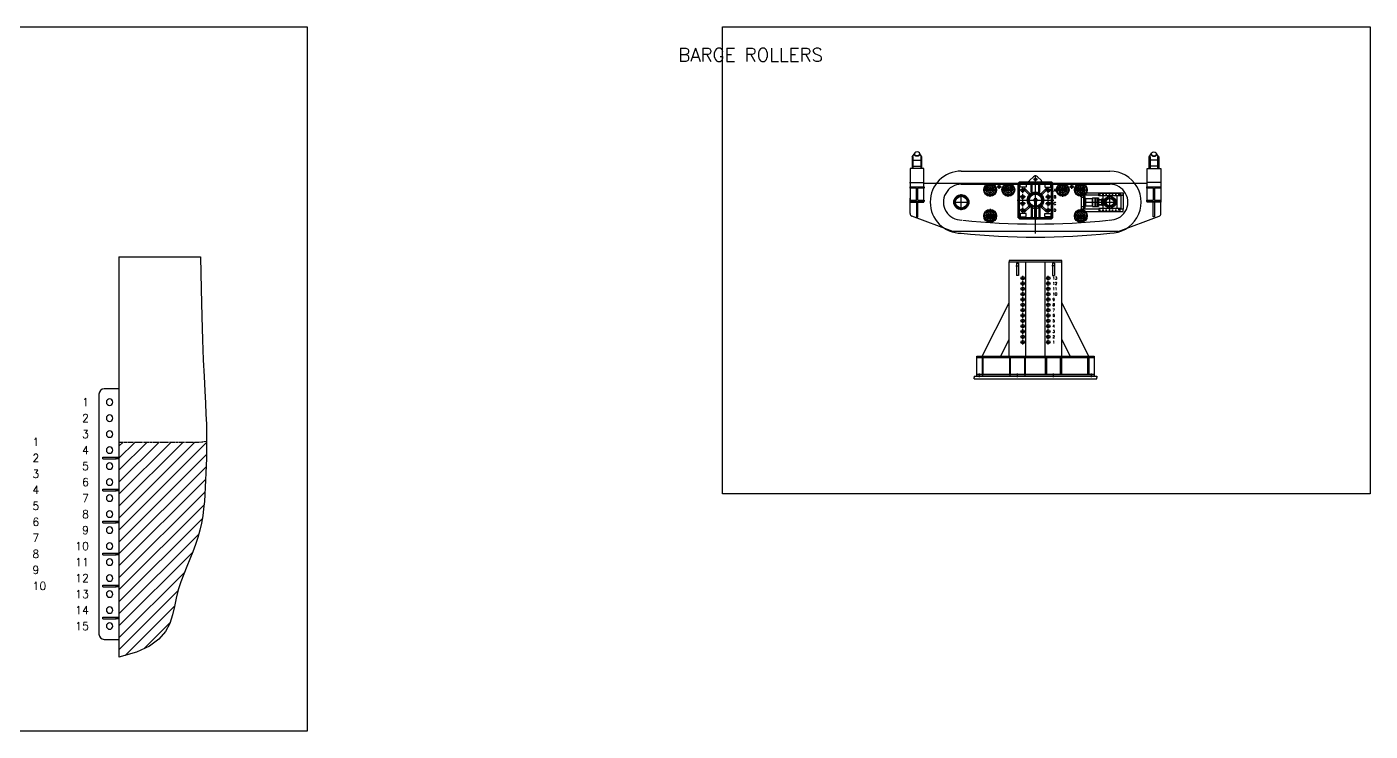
# Model space of a CAD drawing. Extents: x -114252 to 133381, y -28335 to 130380.
# Drawn here: x 31091 to 56263, y -28335 to -15125 of the extents above; entities that cross this region are included whole.
import ezdxf

# ---------------------------------------------------------------- set-up
doc = ezdxf.new("R2010")
doc.units = 0
doc.header["$LTSCALE"] = 3.5
doc.header["$MEASUREMENT"] = 0
doc.linetypes.add('PHANTOM', pattern=[2.5, 1.25, -0.25, 0.25, -0.25, 0.25, -0.25])
doc.linetypes.add('SPHANTOM', pattern=[27.5, 15, -2.5, 2.5, -2.5, 2.5, -2.5])
doc.layers.get('0').update_dxf_attribs({"linetype": 'CONTINUOUS'})
for name, color, linetype in [('ANN-HAT', 3, 'CONTINUOUS'), ('piplayeq', 200, 'CONTINUOUS'), ('Seating-1', 42, 'CONTINUOUS'), ('STL-OOF', 2, 'SPHANTOM')]:
    doc.layers.add(name, color=color, linetype=linetype)
doc.styles.add('ROMANS', font='romans')

# ---------------------------------------------------------------- blocks, each defined once
blk = doc.blocks.new('tensioner_track')
for p, q in [((583, 1240), (3368, 1240)), ((583, 993), (3368, 993))]:
    blk.add_line(p, q)
for centre, radius, start, end in [((583, 657), 583, 90, 270), ((3368, 657), 583, 270, 90.0241), ((583, 657), 336, 90, 271.9468), ((3368, 657), 336, 267.8958, 90.0055), ((1975, 13123), 12876, 263.9089, 276.0911), ((1975, 13123), 13123, 263.9089, 276.0911)]:
    blk.add_arc(centre, radius, start, end)
blk = doc.blocks.new('barge_roller')
h = blk.add_hatch(color=256)
h.paths.add_polyline_path([(-300, 328), (-300, 344), (-316, 328)])
h.paths.add_polyline_path([(-300, 306), (-284, 322), (-300, 322)])
h.paths.add_polyline_path([(300, 344), (300, 328), (316, 328)])
h.paths.add_polyline_path([(284, 322), (300, 306), (300, 322)])
h.paths.add_polyline_path([(300, -307), (284, -323), (300, -323)])
h.paths.add_polyline_path([(300, -329), (300, -345), (316, -329)])
h.paths.add_polyline_path([(-300, -345), (-300, -329), (-316, -329)])
h.paths.add_polyline_path([(-284, -323), (-300, -307), (-300, -323)])
h = blk.add_hatch(color=256)
h.paths.add_polyline_path([(-115, 359), (-130, 344), (-115, 344)])
h.paths.add_polyline_path([(115, 344), (130, 344), (115, 359)])
for p, q in [((-2309, 812), (-2270, 869)), ((-2270, 861), (-2270, 872)), ((-2170, 861), (-2170, 872)), ((-2131, 812), (-2170, 869)), ((2131, 812), (2170, 869)), ((2170, 861), (2170, 872)), ((2270, 861), (2270, 872)), ((2309, 812), (2270, 869)), ((-2290, 754), (-2150, 754)), ((-2290, 643), (-2150, 643)), ((2290, 754), (2150, 754)), ((2290, 643), (2150, 643)), ((-2362, 331), (-2087, 331)), ((-2081, 315), (-2090, 306)), ((2081, 315), (-2081, 315)), ((-850, 64), (-850, 328)), ((-720, 255), (-640, 255)), ((-680, 215), (-680, 295)), ((-510, 64), (-510, 328)), ((-322, 328), (-300, 328)), ((-322, -329), (-322, 328)), ((-300, 344), (-316, 328)), ((-300, 322), (-300, 344)), ((-300, 344), (300, 344)), ((-300, -323), (-300, 322)), ((-300, 322), (300, 322)), ((-284, 322), (-300, 306)), ((-115, 359), (-130, 344)), ((-115, 374), (-39, 440)), ((-115, 344), (-115, 374)), ((-115, 344), (115, 344)), ((-89, 322), (-79, 312)), ((-79, 143), (-79, 322)), ((-60, 143), (-60, 322)), ((-35, 394), (35, 394)), ((0, -358), (0, 468)), ((0, -626), (0, 356)), ((115, 374), (39, 440)), ((60, 143), (60, 322)), ((89, 322), (79, 312)), ((79, 143), (79, 322)), ((115, 344), (115, 374)), ((115, 359), (130, 344)), ((284, 322), (300, 306)), ((300, 322), (300, 344)), ((300, 344), (316, 328)), ((300, 328), (322, 328)), ((300, -323), (300, 322)), ((322, -329), (322, 328)), ((510, 64), (510, 328)), ((640, 255), (720, 255)), ((680, 215), (680, 295)), ((850, 64), (850, 328)), ((2081, 315), (2090, 306)), ((2362, 331), (2087, 331)), ((-2350, -250), (-2350, 38)), ((-2101, 4), (-2090, 4)), ((-1390, -183), (-1390, 113)), ((-718, 196), (-982, 196)), ((-928, 180), (-928, 237)), ((-881, 237), (-928, 237)), ((-874, 180), (-928, 180)), ((-919, 180), (-919, 237)), ((-897, 180), (-897, 237)), ((-818, 196), (-882, 196)), ((-826, 180), (-874, 180)), ((-850, 164), (-850, 228)), ((-773, 180), (-826, 180)), ((-773, 237), (-819, 237)), ((-804, 180), (-804, 237)), ((-782, 180), (-782, 237)), ((-773, 180), (-773, 237)), ((-378, 196), (-642, 196)), ((-588, 180), (-588, 237)), ((-541, 237), (-588, 237)), ((-534, 180), (-588, 180)), ((-579, 180), (-579, 237)), ((-557, 180), (-557, 237)), ((-478, 196), (-542, 196)), ((-486, 180), (-534, 180)), ((-510, 164), (-510, 228)), ((-433, 180), (-486, 180)), ((-433, 237), (-479, 237)), ((-464, 180), (-464, 237)), ((-442, 180), (-442, 237)), ((-433, 180), (-433, 237)), ((-341, 0), (341, 0)), ((-189, 187), (-291, 187)), ((-189, 62), (-291, 62)), ((-270, 0), (270, 0)), ((-240, 136), (-240, 239)), ((-240, 11), (-240, 114)), ((-122, 104), (-104, 122)), ((-60, 143), (-79, 143)), ((0, -395), (0, 198)), ((60, 143), (79, 143)), ((83, 101), (207, 225)), ((101, 83), (83, 101)), ((225, 207), (101, 83)), ((122, 104), (104, 122)), ((189, 187), (291, 187)), ((189, 62), (291, 62)), ((207, 225), (225, 207)), ((240, 136), (240, 239)), ((240, 11), (240, 114)), ((378, 196), (642, 196)), ((432, 180), (432, 237)), ((432, 237), (479, 237)), ((432, 180), (486, 180)), ((441, 180), (441, 237)), ((463, 180), (463, 237)), ((478, 196), (542, 196)), ((486, 180), (534, 180)), ((510, 164), (510, 228)), ((534, 180), (587, 180)), ((541, 237), (587, 237)), ((556, 180), (556, 237)), ((578, 180), (578, 237)), ((587, 180), (587, 237)), ((718, 196), (982, 196)), ((772, 180), (772, 237)), ((772, 237), (819, 237)), ((772, 180), (826, 180)), ((781, 180), (781, 237)), ((803, 180), (803, 237)), ((818, 196), (882, 196)), ((826, 180), (874, 180)), ((850, 164), (850, 228)), ((905, 55), (858, 55)), ((864, 141), (1640, 141)), ((874, 180), (927, 180)), ((881, 237), (927, 237)), ((893, 55), (936, 55)), ((896, 180), (896, 237)), ((930, 70), (899, 70)), ((899, 70), (899, -140)), ((918, 180), (918, 237)), ((927, 180), (927, 237)), ((930, -140), (930, 70)), ((930, 42), (940, 35)), ((940, 35), (1063, 35)), ((940, 35), (940, -105)), ((1063, 35), (1063, -105)), ((1063, 33), (1068, 33)), ((1063, 32), (1068, 32)), ((1068, 45), (1118, 45)), ((1068, 45), (1068, -115)), ((1121, 45), (1118, 42)), ((1118, 45), (1118, -115)), ((1121, 45), (1180, 45)), ((1121, -115), (1121, 45)), ((1150, 51), (1150, -121)), ((1183, 42), (1180, 45)), ((1180, 45), (1180, -115)), ((1183, -112), (1183, 42)), ((1183, 15), (1248, 15)), ((1183, 10), (1253, 10)), ((1192, 110), (1218, 110)), ((1248, 15), (1253, 10)), ((1248, 15), (1248, -85)), ((1252, 110), (1278, 110)), ((1253, 10), (1253, -80)), ((1312, 110), (1338, 110)), ((1345, 15), (1332, 28)), ((1372, 110), (1398, 110)), ((1395, -173), (1395, 103)), ((1395, 36), (1395, 54)), ((1432, 110), (1458, 110)), ((1445, 15), (1458, 28)), ((1492, 110), (1518, 110)), ((1578, 110), (1552, 110)), ((1640, 141), (1640, 95)), ((2101, 4), (2089, 4)), ((-2090, -21), (-2350, -21)), ((-1538, -35), (-1242, -35)), ((-850, -160), (-850, -424)), ((-189, -63), (-291, -63)), ((-189, -188), (-291, -188)), ((-240, -114), (-240, -11)), ((-240, -239), (-240, -136)), ((-122, -104), (-104, -122)), ((-60, -143), (-79, -143)), ((-79, -143), (-79, -323)), ((-60, -143), (-60, -323)), ((60, -143), (60, -323)), ((60, -143), (79, -143)), ((79, -143), (79, -323)), ((122, -104), (104, -122)), ((189, -63), (291, -63)), ((189, -188), (291, -188)), ((240, -114), (240, -11)), ((240, -239), (240, -136)), ((850, -160), (850, -424)), ((905, -125), (858, -125)), ((864, -211), (1640, -211)), ((893, -35), (1259, -35)), ((893, -125), (936, -125)), ((930, -140), (899, -140)), ((930, -112), (940, -105)), ((940, -105), (1063, -105)), ((1063, -102), (1068, -102)), ((1063, -103), (1068, -103)), ((1068, -115), (1118, -115)), ((1121, -115), (1118, -112)), ((1121, -115), (1180, -115)), ((1180, -115), (1183, -112)), ((1183, -80), (1253, -80)), ((1183, -85), (1248, -85)), ((1192, -180), (1218, -180)), ((1235, -35), (1533, -35)), ((1253, -80), (1248, -85)), ((1252, -180), (1278, -180)), ((1324, -35), (1306, -35)), ((1312, -180), (1338, -180)), ((1345, -85), (1332, -98)), ((1372, -180), (1398, -180)), ((1395, -106), (1395, -124)), ((1432, -180), (1458, -180)), ((1445, -85), (1458, -98)), ((1466, -35), (1484, -35)), ((1492, -180), (1518, -180)), ((1578, -180), (1552, -180)), ((1640, -211), (1640, -165)), ((2089, -21), (2350, -21)), ((2350, -250), (2350, -36)), ((-1550, -585), (-2318, -297)), ((-718, -292), (-982, -292)), ((-928, -276), (-928, -333)), ((-874, -276), (-928, -276)), ((-881, -333), (-928, -333)), ((-919, -276), (-919, -333)), ((-897, -276), (-897, -333)), ((-818, -292), (-882, -292)), ((-826, -276), (-874, -276)), ((-850, -260), (-850, -324)), ((-773, -276), (-826, -276)), ((-773, -333), (-819, -333)), ((-804, -276), (-804, -333)), ((-782, -276), (-782, -333)), ((-773, -276), (-773, -333)), ((-322, -329), (-300, -329)), ((-300, -345), (-316, -329)), ((-284, -323), (-300, -307)), ((-300, -323), (300, -323)), ((-300, -323), (-300, -345)), ((-300, -323), (140, -323)), ((-300, -345), (300, -345)), ((-89, -323), (-79, -313)), ((89, -323), (79, -313)), ((284, -323), (300, -307)), ((300, -323), (300, -345)), ((300, -329), (322, -329)), ((300, -345), (316, -329)), ((718, -292), (982, -292)), ((772, -276), (772, -333)), ((772, -276), (826, -276)), ((772, -333), (819, -333)), ((781, -276), (781, -333)), ((803, -276), (803, -333)), ((818, -292), (882, -292)), ((826, -276), (874, -276)), ((850, -260), (850, -324)), ((874, -276), (927, -276)), ((881, -333), (927, -333)), ((896, -276), (896, -333)), ((918, -276), (918, -333)), ((927, -276), (927, -333)), ((1550, -585), (2318, -297)), ((1550, -585), (-1550, -585))]:
    blk.add_line(p, q)
for points in [[(-2290, 594), (-2290, 824), (-2309, 824), (-2309, 594)], [(-2131, 594), (-2131, 824), (-2150, 824), (-2150, 594)], [(2131, 594), (2131, 824), (2150, 824), (2150, 594)], [(2290, 594), (2290, 824), (2309, 824), (2309, 594)], [(1185, 95), (864, 95), (864, 141)], [(1265, 25), (1265, 80)], [(1525, 80), (1525, -150)], [(1640, 95), (1585, 95)], [(-2233, -36), (-2233, -311), (-2208, -311), (-2208, -36)], [(1185, -165), (864, -165), (864, -211)], [(1265, -150), (1265, -95)], [(1640, -165), (1585, -165)], [(2232, -36), (2232, -311), (2207, -311), (2207, -36)]]:
    blk.add_lwpolyline(points)
for points in [[(-2090, 594), (-2350, 594), (-2350, -36), (-2090, -36)], [(2090, 594), (2350, 594), (2350, -36), (2090, -36)], [(-83, 101), (-207, 225), (-225, 207), (-101, 83)], [(-13, 37), (12, 37), (12, -358), (-13, -358)], [(864, 95), (899, 95), (899, -165), (864, -165)], [(1185, 135), (1585, 135), (1585, 85), (1185, 85)], [(1243, 25), (1275, 25), (1275, -95), (1243, -95)], [(1605, 95), (1640, 95), (1640, -165), (1605, -165)], [(-83, -101), (-207, -225), (-225, -207), (-101, -83)], [(83, -101), (207, -225), (225, -207), (101, -83)], [(1185, -205), (1585, -205), (1585, -155), (1185, -155)]]:
    blk.add_lwpolyline(points, close=True)
for points in [[(-2350, 254), (-2089, 254), (-2089, 229), (-2196, 229, 0.414214), (-2212, 213), (-2212, 20, 0.414214), (-2196, 4), (-2089, 4), (-2089, -21), (-2350, -21), (-2350, 4), (-2243, 4, 0.414214), (-2227, 20), (-2227, 213, 0.414214), (-2243, 229), (-2350, 229)], [(-275, 307), (-185, 307, -0.414214), (-175, 297), (-175, 257, -0.414214), (-185, 247), (-275, 247, -0.414214), (-285, 257), (-285, 297, -0.414214)], [(275, 307), (185, 307, 0.414214), (175, 297), (175, 257, 0.414214), (185, 247), (275, 247, 0.414214), (285, 257), (285, 297, 0.414214)], [(2089, 254), (2350, 254), (2350, 229), (2244, 229, 0.414214), (2228, 213), (2228, 20, 0.414214), (2244, 4), (2350, 4), (2350, -21), (2089, -21), (2089, 4), (2196, 4, 0.414214), (2212, 20), (2212, 213, 0.414214), (2196, 229), (2089, 229)], [(-275, -308), (-185, -308, 0.414214), (-175, -298), (-175, -258, 0.414214), (-185, -248), (-275, -248, 0.414214), (-285, -258), (-285, -298, 0.414214)], [(275, -308), (185, -308, -0.414214), (175, -298), (175, -258, -0.414214), (185, -248), (275, -248, -0.414214), (285, -258), (285, -298, -0.414214)]]:
    blk.add_lwpolyline(points, format="xyb", close=True)
for centre, radius in [((-850, 196), 120), ((-850, 196), 105), ((-680, 255), 25), ((-510, 196), 120), ((-510, 196), 105), ((0, 394), 25), ((510, 196), 120), ((510, 196), 105), ((680, 255), 25), ((850, 196), 120), ((850, 196), 105), ((-1390, -35), 141), ((-1390, -35), 122), ((-1390, -35), 110), ((-850, 196), 29), ((-510, 196), 29), ((-240, 187), 33.3), ((-240, 62), 33.3), ((0, 0), 155), ((0, 0), 135), ((0, 0), 130), ((0, 0), 115), ((0, 0), 30), ((240, 187), 33.3), ((240, 62), 33.3), ((510, 196), 29), ((850, 196), 29), ((1395, -35), 110), ((1395, -35), 90), ((1395, -35), 70), ((-850, -292), 120), ((-850, -292), 105), ((-240, -63), 33.3), ((-240, -188), 33.3), ((240, -63), 33.3), ((240, -188), 33.3), ((850, -292), 120), ((850, -292), 105), ((-850, -292), 29), ((850, -292), 29)]:
    blk.add_circle(centre, radius)
for centre, radius, start, end in [((-850, 196), 80, 132.375, 165.6385), ((-850, 196), 80, 47.625, 132.375), ((-850, 196), 80, 14.3615, 47.625), ((-510, 196), 80, 132.375, 165.6385), ((-510, 196), 80, 47.625, 132.375), ((-510, 196), 80, 14.3615, 47.625), ((0, 394), 60, 49.202, 130.798), ((510, 196), 80, 132.375, 165.6385), ((510, 196), 80, 47.625, 132.375), ((510, 196), 80, 14.3615, 47.625), ((850, 196), 80, 132.375, 165.6385), ((850, 196), 80, 47.625, 132.375), ((850, 196), 80, 14.3615, 47.625), ((-850, 196), 80, 165.6385, 14.3615), ((-850, 196), 55, 131.8018, 196.9124), ((-850, 196), 55, 196.9124, 343.0876), ((-850, 196), 55, 48.1982, 131.8018), ((-850, 196), 51.5, 52.7608, 127.2392), ((-850, 196), 29, 326.5146, 213.4854), ((-850, 196), 55, 345.4767, 48.1982), ((-510, 196), 80, 165.6385, 14.3615), ((-510, 196), 55, 131.8018, 196.9124), ((-510, 196), 55, 196.9124, 343.0876), ((-510, 196), 55, 48.1982, 131.8018), ((-510, 196), 51.5, 52.7608, 127.2392), ((-510, 196), 29, 326.5146, 213.4854), ((-510, 196), 55, 345.4767, 48.1982), ((510, 196), 80, 165.6385, 14.3615), ((510, 196), 55, 131.8018, 194.5233), ((510, 196), 55, 196.9124, 343.0876), ((510, 196), 55, 48.1982, 131.8018), ((510, 196), 51.5, 52.7608, 127.2392), ((510, 196), 29, 326.5146, 213.4854), ((510, 196), 55, 343.0876, 48.1982), ((850, 196), 80, 165.6385, 14.3615), ((850, 196), 55, 131.8018, 194.5233), ((850, 196), 55, 196.9124, 343.0876), ((850, 196), 55, 48.1982, 131.8018), ((850, 196), 51.5, 52.7608, 127.2392), ((850, 196), 29, 326.5146, 213.4854), ((850, 196), 55, 343.0876, 48.1982), ((-2300, -250), 50, 180, 249.444), ((-850, -292), 80, 345.6385, 194.3615), ((-850, -292), 55, 16.9124, 163.0876), ((850, -292), 80, 345.6385, 194.3615), ((850, -292), 55, 16.9124, 163.0876), ((2300, -250), 50, 290.556, 0), ((-850, -292), 80, 194.3615, 227.625), ((-850, -292), 55, 163.0876, 228.1982), ((-850, -292), 80, 227.625, 312.375), ((-850, -292), 55, 228.1982, 311.8018), ((-850, -292), 51.5, 232.7608, 307.2392), ((-850, -292), 29, 146.5146, 33.4854), ((-850, -292), 55, 311.8018, 14.5233), ((-850, -292), 80, 312.375, 345.6385), ((850, -292), 80, 194.3615, 227.625), ((850, -292), 55, 165.4767, 228.1982), ((850, -292), 80, 227.625, 312.375), ((850, -292), 55, 228.1982, 311.8018), ((850, -292), 51.5, 232.7608, 307.2392), ((850, -292), 29, 146.5146, 33.4854), ((850, -292), 55, 311.8018, 16.9124), ((850, -292), 80, 312.375, 345.6385)]:
    blk.add_arc(centre, radius, start, end)
for centre, start_param, end_param in [((-2220, 872), 0, 3.141593), ((2220, 872), 3.141593, 6.283185), ((2220, 861), 3.141593, 6.283185)]:
    blk.add_ellipse(centre, major_axis=(50, 0), ratio=0.707107, start_param=start_param, end_param=end_param)
at = {"extrusion": (0, 0, -1)}
for centre, start_param, end_param in [((-2220, 872), 3.141593, 6.283185), ((-2220, 861), 3.141593, 6.283185), ((2220, 872), 0, 3.141593)]:
    blk.add_ellipse(centre, major_axis=(-50, 0), ratio=0.707107, start_param=start_param, end_param=end_param, dxfattribs=at)
blk.add_blockref('tensioner_track', (-1973, -692))
blk = doc.blocks.new('track_fixed')
for p, q in [((-492, 422), (-492, 2192)), ((-492, 2192), (492, 2192)), ((-367, 2117), (-309, 2117)), ((-357, 2167), (-319, 2167)), ((-357, 2167), (-357, 1937)), ((-319, 2167), (-319, 1937)), ((-182, 422), (-182, 2192)), ((182, 422), (182, 2192)), ((367, 2117), (309, 2117)), ((357, 2167), (319, 2167)), ((319, 2167), (319, 1937)), ((357, 2167), (357, 1937)), ((492, 422), (492, 2192)), ((-319, 1937), (-357, 1937)), ((-283, 1886), (-197, 1886)), ((-283, 1786), (-197, 1786)), ((-240, 1843), (-240, 1929)), ((-240, 1743), (-240, 1829)), ((283, 1886), (197, 1886)), ((283, 1786), (197, 1786)), ((240, 1843), (240, 1929)), ((240, 1743), (240, 1829)), ((319, 1937), (357, 1937)), ((-283, 1686), (-197, 1686)), ((-283, 1586), (-197, 1586)), ((-240, 1643), (-240, 1729)), ((-240, 1543), (-240, 1629)), ((-240, 1443), (-240, 1529)), ((283, 1686), (197, 1686)), ((283, 1586), (197, 1586)), ((240, 1643), (240, 1729)), ((240, 1543), (240, 1629)), ((240, 1443), (240, 1529)), ((-1000, 422), (-492, 1422)), ((-283, 1486), (-197, 1486)), ((-283, 1386), (-197, 1386)), ((-283, 1286), (-197, 1286)), ((-240, 1343), (-240, 1429)), ((-240, 1243), (-240, 1329)), ((283, 1486), (197, 1486)), ((283, 1386), (197, 1386)), ((283, 1286), (197, 1286)), ((240, 1343), (240, 1429)), ((240, 1243), (240, 1329)), ((1000, 422), (492, 1422)), ((-283, 1186), (-197, 1186)), ((-283, 1086), (-197, 1086)), ((-240, 1143), (-240, 1229)), ((-240, 1043), (-240, 1129)), ((-240, 943), (-240, 1029)), ((197, 1186), (283, 1186)), ((197, 1086), (283, 1086)), ((240, 1143), (240, 1229)), ((240, 1043), (240, 1129)), ((240, 943), (240, 1029)), ((-283, 986), (-197, 986)), ((-283, 886), (-197, 886)), ((-283, 786), (-197, 786)), ((-240, 843), (-240, 929)), ((-240, 743), (-240, 829)), ((197, 986), (283, 986)), ((197, 886), (283, 886)), ((197, 786), (283, 786)), ((240, 843), (240, 929)), ((240, 743), (240, 829)), ((-652, 422), (-492, 738)), ((-283, 686), (-197, 686)), ((-240, 643), (-240, 729)), ((197, 686), (283, 686)), ((240, 643), (240, 729)), ((652, 422), (492, 738)), ((-1100, 422), (1100, 422)), ((-1100, 50), (-1100, 422)), ((-1100, 396), (1100, 396)), ((1100, 422), (1100, 50)), ((1100, 76), (-1100, 76)), ((1100, 50), (-1100, 50)), ((-1050, 30), (-1050, 96)), ((-340, 30), (-340, 96)), ((340, 30), (340, 96)), ((1050, 30), (1050, 96))]:
    blk.add_line(p, q)
for points in [[(-492, 2192), (492, 2192), (492, 2217), (-492, 2217)], [(-981, 396), (-1000, 396), (-1000, 76), (-981, 76)], [(-471, 396), (-490, 396), (-490, 76), (-471, 76)], [(-186, 396), (-205, 396), (-205, 76), (-186, 76)], [(185, 396), (204, 396), (204, 76), (185, 76)], [(470, 396), (489, 396), (489, 76), (470, 76)], [(980, 396), (999, 396), (999, 76), (980, 76)]]:
    blk.add_lwpolyline(points, close=True)
for centre in [(-240, 1886), (-240, 1786), (240, 1886), (240, 1786), (-240, 1686), (-240, 1586), (-240, 1486), (240, 1686), (240, 1586), (240, 1486), (-240, 1386), (-240, 1286), (240, 1386), (240, 1286), (-240, 1186), (-240, 1086), (-240, 986), (240, 1186), (240, 1086), (240, 986), (-240, 886), (-240, 786), (240, 886), (240, 786), (-240, 686), (240, 686)]:
    blk.add_circle(centre, 33)
at = {"layer": 'Seating-1'}
for p, q in [((-1150, 50), (-1150, 25)), ((-1150, 50), (1150, 50)), ((-1150, 0), (-1150, 25)), ((-1150, 0), (1150, 0)), ((1150, 50), (1150, 25)), ((1150, 0), (1150, 25))]:
    blk.add_line(p, q, dxfattribs=at)

msp = doc.modelspace()

# ---------------------------------------------------------------- hatches: boundary and pattern name
at = {"layer": 'ANN-HAT', "linetype": 'PHANTOM', "ltscale": 3}
h = msp.add_hatch(dxfattribs=at)
h.set_pattern_fill('ANSI31', color=1, scale=50, style=0)
h.set_pattern_definition([(45, (41960.56, -228925.17), (-112.2532, 112.2532), [])])
h.paths.add_polyline_path([(34249.8, -24836.1), (34295.1, -24700.8), (34332.4, -24565.9), (34362.2, -24431.3), (34385.5, -24296.8), (34403.4, -24162.6), (34416.9, -24028.5), (34427, -23894.6), (34434.8, -23760.7), (34441.2, -23626.8), (34447, -23492.6), (34452.2, -23356.5), (34456.3, -23216.5), (34459, -23070.5), (34459.9, -22916.8), (34459.7, -22896.7), (34316.6, -22914.3), (32816.6, -22914.3), (32816.6, -26614.3), (32816.6, -26948.7), (33142.7, -26853.1), (33388, -26738.3), (33565.4, -26607.9), (33687.9, -26465.1), (33768.5, -26313.5), (33820.2, -26156.4), (33855.9, -25997.4), (33888.6, -25839.7), (33928.8, -25686.3), (33976.6, -25537.2), (34029.8, -25391.8), (34086, -25249.6), (34143, -25110), (34198.3, -24972.3)])

# ---------------------------------------------------------------- linework, layer by layer
for p, q in [((32441.6, -22014.3), (32441.6, -26514.3)), ((32816.6, -21914.3), (32541.6, -21914.3)), ((32816.6, -21914.3), (32816.6, -26614.3)), ((32516.6, -23230.3), (32516.6, -23198.3)), ((32516.6, -23198.3), (32766.6, -23198.3)), ((32516.6, -23230.3), (32766.6, -23230.3)), ((32766.6, -23198.3), (32816.6, -23198.3)), ((32766.6, -23230.3), (32766.6, -23198.3)), ((32816.6, -23230.3), (32766.6, -23230.3)), ((32516.6, -23830.3), (32516.6, -23798.3)), ((32516.6, -23798.3), (32766.6, -23798.3)), ((32516.6, -23830.3), (32766.6, -23830.3)), ((32766.6, -23798.3), (32816.6, -23798.3)), ((32766.6, -23830.3), (32766.6, -23798.3)), ((32816.6, -23830.3), (32766.6, -23830.3)), ((32516.6, -24430.3), (32516.6, -24398.3)), ((32516.6, -24398.3), (32766.6, -24398.3)), ((32766.6, -24398.3), (32816.6, -24398.3)), ((32766.6, -24430.3), (32766.6, -24398.3)), ((32516.6, -24430.3), (32766.6, -24430.3)), ((32816.6, -24430.3), (32766.6, -24430.3)), ((32516.6, -25030.3), (32516.6, -24998.3)), ((32516.6, -24998.3), (32766.6, -24998.3)), ((32516.6, -25030.3), (32766.6, -25030.3)), ((32766.6, -24998.3), (32816.6, -24998.3)), ((32766.6, -25030.3), (32766.6, -24998.3)), ((32816.6, -25030.3), (32766.6, -25030.3)), ((32516.6, -25630.3), (32516.6, -25598.3)), ((32516.6, -25598.3), (32766.6, -25598.3)), ((32516.6, -25630.3), (32766.6, -25630.3)), ((32766.6, -25598.3), (32816.6, -25598.3)), ((32766.6, -25630.3), (32766.6, -25598.3)), ((32816.6, -25630.3), (32766.6, -25630.3)), ((32516.6, -26230.3), (32516.6, -26198.3)), ((32516.6, -26198.3), (32766.6, -26198.3)), ((32516.6, -26230.3), (32766.6, -26230.3)), ((32766.6, -26198.3), (32816.6, -26198.3)), ((32766.6, -26230.3), (32766.6, -26198.3)), ((32816.6, -26230.3), (32766.6, -26230.3)), ((32541.6, -26614.3), (32816.6, -26614.3))]:
    msp.add_line(p, q)
at = {"elevation": 16.4}
for points in [[(13393.3, -15125.1), (36343.5, -15125.1), (36343.5, -28335.4), (13393.3, -28335.4)], [(44124.6, -15125.1), (56263.2, -15125.1), (56263.2, -23881.5), (44124.6, -23881.5)]]:
    msp.add_lwpolyline(points, close=True, dxfattribs=at)
at = {"extrusion": (0, 0, -1)}
for centre in [(-32641.6, -22164.3), (-32641.6, -22464.3), (-32641.6, -22764.3), (-32641.6, -23064.3), (-32641.6, -23364.3), (-32641.6, -23664.3), (-32641.6, -23964.3), (-32641.6, -24264.3), (-32641.6, -24564.3), (-32641.6, -24864.3), (-32641.6, -25164.3), (-32641.6, -25464.3), (-32641.6, -25764.3), (-32641.6, -26064.3), (-32641.6, -26364.3)]:
    msp.add_circle(centre, 60, dxfattribs=at)
for centre, start, end in [((32541.6, -22014.3), 90, 180), ((32541.6, -26514.3), 180, 270)]:
    msp.add_arc(centre, 100, start, end)
at = {"layer": 'STL-OOF', "linetype": 'Continuous'}
for q in [(32816.6, -26948.7), (34347, -19439.3)]:
    msp.add_line((32816.6, -19439.3), q, dxfattribs=at)
msp.add_lwpolyline([(34347, -19439.3), (34356, -20042.5), (34367.8, -20558.2), (34381.4, -20996.6), (34396.1, -21368), (34411, -21682.7), (34425.1, -21950.9), (34437.6, -22182.9), (34447.7, -22388.9), (34454.6, -22577.9), (34458.5, -22753.2), (34459.9, -22916.8), (34459, -23070.5), (34456.3, -23216.5), (34452.2, -23356.5), (34447, -23492.6), (34441.2, -23626.8), (34434.8, -23760.7), (34427, -23894.6), (34416.9, -24028.5), (34403.4, -24162.6), (34385.5, -24296.8), (34362.2, -24431.3), (34332.4, -24565.9), (34295.1, -24700.8), (34249.8, -24836.1), (34198.3, -24972.3), (34143, -25110), (34086, -25249.6), (34029.8, -25391.8), (33976.6, -25537.2), (33928.8, -25686.3), (33888.6, -25839.7), (33855.9, -25997.4), (33820.2, -26156.4), (33768.5, -26313.5), (33687.9, -26465.1), (33565.4, -26607.9), (33388, -26738.3), (33142.7, -26853.1), (32816.6, -26948.7)], dxfattribs=at)
at = {"layer": 'STL-OOF'}
msp.add_lwpolyline([(32816.6, -22914.3), (34316.6, -22914.3), (34459.7, -22896.7)], dxfattribs=at)

# ---------------------------------------------------------------- block references
msp.add_blockref('track_fixed', (49992.3, -21724.2))
at = {"layer": 'piplayeq'}
msp.add_blockref('barge_roller', (49992.3, -18378.2), dxfattribs=at)

# ---------------------------------------------------------------- texts
at = {"color": 2, "style": 'ROMANS'}
for s, insert, char_height, attachment_point in [('\\pxql;\\A1;BARGE ROLLERS', (44654.1, -15650.1), 250, 5), ('A', (50332.3, -18190.7), 50, 4), ('B', (50332.3, -18315.7), 50, 4), ('C', (50332.3, -18440.7), 50, 4), ('D', (50332.3, -18565.7), 50, 4), ('\\A1;13', (50312.3, -19838.2), 50, 4), ('\\A1;12', (50312.3, -19938.2), 50, 4), ('\\A1;11', (50312.3, -20038.2), 50, 4), ('\\A1;10', (50312.3, -20138.2), 50, 4), ('9', (50312.3, -20238.2), 50, 4), ('8', (50312.3, -20338.2), 50, 4), ('7', (50312.3, -20438.2), 50, 4), ('5', (50312.3, -20638.2), 50, 4), ('6', (50312.3, -20538.2), 50, 4), ('4', (50312.3, -20738.2), 50, 4), ('3', (50312.3, -20838.2), 50, 4), ('2', (50312.3, -20938.2), 50, 4), ('{\\A1;1}', (50312.3, -21038.2), 50, 4), ('{\\A1;1}', (32253.5, -22164.3), 150, 6), ('{\\A1;2}', (32253.5, -22464.3), 150, 6), ('{\\A1;1}', (31195.9, -22911.4), 150, 4), ('{\\A1;3}', (32253.5, -22764.3), 150, 6), ('{\\A1;2}', (31195.9, -23211.4), 150, 4), ('{\\A1;4}', (32253.5, -23064.3), 150, 6), ('{\\A1;5}', (32253.5, -23364.3), 150, 6), ('{\\A1;3}', (31195.9, -23511.4), 150, 4), ('{\\A1;6}', (32253.5, -23664.3), 150, 6), ('{\\A1;4}', (31195.9, -23811.4), 150, 4), ('{\\A1;7}', (32253.5, -23964.3), 150, 6), ('{\\A1;5}', (31195.9, -24111.4), 150, 4), ('{\\A1;6}', (31195.9, -24411.4), 150, 4), ('{\\A1;8}', (32253.5, -24264.3), 150, 6), ('{\\A1;7}', (31195.9, -24711.4), 150, 4), ('{\\A1;9}', (32253.5, -24564.3), 150, 6), ('{\\A1;10}', (32253.5, -24864.3), 150, 6), ('{\\A1;8}', (31195.9, -25011.4), 150, 4), ('{\\A1;11}', (32253.5, -25164.3), 150, 6), ('{\\A1;9}', (31195.9, -25311.4), 150, 4), ('{\\A1;12}', (32253.5, -25464.3), 150, 6), ('{\\A1;10}', (31195.9, -25611.4), 150, 4), ('{\\A1;13}', (32253.5, -25764.3), 150, 6), ('{\\A1;14}', (32253.5, -26064.3), 150, 6), ('{\\A1;15}', (32253.5, -26364.3), 150, 6)]:
    msp.add_mtext(s, dxfattribs=dict(at, insert=insert, char_height=char_height, attachment_point=attachment_point))

doc.saveas('drawing.dxf')
